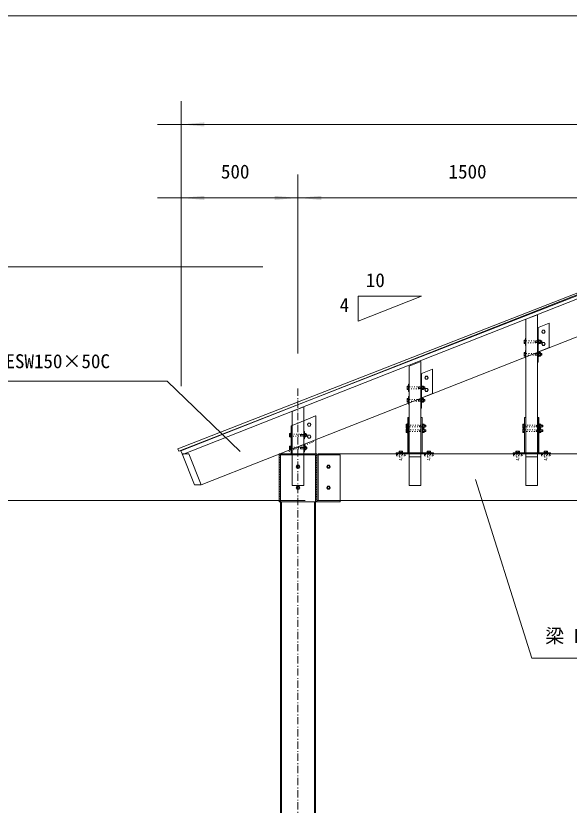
# Model space of a CAD drawing. Units: millimetres, scale not verified. Extents: x -9750 to 9750, y -6875 to 6875.
# Drawn here: x -6408 to -4041, y 3496 to 6875 of the extents above; entities that cross this region are included whole.
import ezdxf
from ezdxf.enums import TextEntityAlignment as Align

# ---------------------------------------------------------------- set-up
doc = ezdxf.new("R2010")
doc.units = ezdxf.units.MM
doc.header["$LTSCALE"] = 50
for name, pattern in [('USER10', [0.393677, 0.246048, -0.04921, 0.04921, -0.04921]), ('USER2', [1.041641, 0.625, -0.208282, 0.069427, -0.138931]), ('USER5', [0.208282, 0.069427, -0.138855])]:
    doc.linetypes.add(name, pattern=pattern)
doc.layers.add('0-1_IMPORTED', color=30, linetype='Continuous', lineweight=18)
doc.styles.add('ＭＳ ゴシック', font='')
doc.styles.get('ＭＳ ゴシック').set_extended_font_data('MS Gothic')

msp = doc.modelspace()

# ---------------------------------------------------------------- linework, layer by layer
at = {"layer": '0-1_IMPORTED', "color": 1}
for p, q in [((-5701.43, 5290), (-5701.43, 6510)), ((-5801.43, 6410), (-5701.43, 6410)), ((-5701.43, 6410), (-1701, 6410)), ((-5701.43, 5290), (-5701.43, 6195.65)), ((-5201, 5430), (-5201, 6195.65)), ((-5201, 5430), (-5201, 6195.65)), ((-5801.43, 6095.65), (-5701.43, 6095.65)), ((-5701.43, 6095.65), (-5201, 6095.65)), ((-5301, 6095.65), (-5201, 6095.65)), ((-5201, 6095.65), (-5101, 6095.65)), ((-5201, 6095.65), (-3701, 6095.65)), ((-5351, 5800), (-7291, 5800)), ((-5351, 5800), (-7001, 5800)), ((-4943, 5675.65), (-4673, 5675.65)), ((-4943, 5675.65), (-4943, 5567.65)), ((-4673, 5675.65), (-4943, 5567.65)), ((-5761, 5310.65), (-6681, 5310.65)), ((-5761, 5310.65), (-5447.8, 5010.65)), ((-4201, 4125.77), (-4441.45, 4890)), ((-5170.5, 4800), (-7001, 4800)), ((-5170.5, 4800), (-7001, 4800)), ((-4201, 4125.77), (-3271, 4125.77))]:
    msp.add_line(p, q, dxfattribs=at)
at = {"layer": '0-1_IMPORTED'}
for p, q in [((-5614.99, 4867.52), (-3743.15, 5604.96)), ((-4228, 5483.6), (-4232.81, 5483.6)), ((-4232.81, 5476.09), (-4228, 5476.09)), ((-4186, 5475.84), (-4186, 5483.84)), ((-4164.78, 5483.6), (-4170.42, 5483.6)), ((-4170.42, 5476.09), (-4164.78, 5476.09)), ((-4158, 5482.76), (-4163.13, 5482.76)), ((-4158, 5476.93), (-4163.13, 5476.93)), ((-4163.13, 5475.84), (-4159.08, 5475.84)), ((-4159.08, 5475.84), (-4159.08, 5483.84)), ((-4159.08, 5475.84), (-4159.08, 5483.84)), ((-4228, 5429.75), (-4232.81, 5429.75)), ((-4232.81, 5422.24), (-4228, 5422.24)), ((-4186, 5421.99), (-4186, 5429.99)), ((-4164.78, 5429.75), (-4170.42, 5429.75)), ((-4170.42, 5422.24), (-4164.78, 5422.24)), ((-4158, 5428.91), (-4163.13, 5428.91)), ((-4158, 5423.07), (-4163.13, 5423.07)), ((-4163.13, 5421.99), (-4159.08, 5421.99)), ((-4159.08, 5421.99), (-4159.08, 5429.99)), ((-4159.08, 5421.99), (-4159.08, 5429.99)), ((-4728, 5286.61), (-4732.81, 5286.61)), ((-4732.81, 5279.11), (-4728, 5279.11)), ((-4686, 5278.86), (-4686, 5286.86)), ((-4664.78, 5286.61), (-4670.42, 5286.61)), ((-4670.42, 5279.11), (-4664.78, 5279.11)), ((-4658, 5285.78), (-4663.13, 5285.78)), ((-4658, 5279.94), (-4663.13, 5279.94)), ((-4663.13, 5278.86), (-4659.08, 5278.86)), ((-4659.08, 5278.86), (-4659.08, 5286.86)), ((-4659.08, 5278.86), (-4659.08, 5286.86)), ((-4728, 5232.76), (-4732.81, 5232.76)), ((-4732.81, 5225.26), (-4728, 5225.26)), ((-4686, 5225.01), (-4686, 5233.01)), ((-4664.78, 5232.76), (-4670.42, 5232.76)), ((-4670.42, 5225.26), (-4664.78, 5225.26)), ((-4658, 5231.93), (-4663.13, 5231.93)), ((-4658, 5226.09), (-4663.13, 5226.09)), ((-4663.13, 5225.01), (-4659.08, 5225.01)), ((-4659.08, 5225.01), (-4659.08, 5233.01)), ((-4659.08, 5225.01), (-4659.08, 5233.01)), ((-4733.5, 5122.98), (-4738.31, 5122.98)), ((-4738.31, 5115.47), (-4733.5, 5115.47)), ((-4733.5, 5102.98), (-4738.31, 5102.98)), ((-4731.5, 5116.15), (-4727, 5116.15)), ((-4675, 5116.15), (-4670.5, 5116.15)), ((-4662.28, 5122.98), (-4667.92, 5122.98)), ((-4667.92, 5115.47), (-4662.28, 5115.47)), ((-4662.28, 5102.98), (-4667.92, 5102.98)), ((-4661.7, 5122.14), (-4653.5, 5122.14)), ((-4653.5, 5116.3), (-4661.7, 5116.3)), ((-4661.7, 5102.14), (-4653.5, 5102.14)), ((-4654.58, 5115.22), (-4654.58, 5123.22)), ((-4654.58, 5115.22), (-4654.58, 5123.22)), ((-4654.58, 5095.22), (-4654.58, 5103.22)), ((-4654.58, 5095.22), (-4654.58, 5103.22)), ((-4233.5, 5122.98), (-4238.31, 5122.98)), ((-4238.31, 5115.47), (-4233.5, 5115.47)), ((-4233.5, 5102.98), (-4238.31, 5102.98)), ((-4231.5, 5116.15), (-4227, 5116.15)), ((-4175, 5116.15), (-4170.5, 5116.15)), ((-4162.28, 5122.98), (-4167.92, 5122.98)), ((-4167.92, 5115.47), (-4162.28, 5115.47)), ((-4162.28, 5102.98), (-4167.92, 5102.98)), ((-4161.7, 5122.14), (-4153.5, 5122.14)), ((-4153.5, 5116.3), (-4161.7, 5116.3)), ((-4161.7, 5102.14), (-4153.5, 5102.14)), ((-4154.58, 5115.22), (-4154.58, 5123.22)), ((-4154.58, 5115.22), (-4154.58, 5123.22)), ((-4154.58, 5095.22), (-4154.58, 5103.22)), ((-4154.58, 5095.22), (-4154.58, 5103.22)), ((-5232.5, 5083.75), (-5237.31, 5083.75)), ((-5237.31, 5076.25), (-5232.5, 5076.25)), ((-5190.5, 5076), (-5190.5, 5084)), ((-5167.63, 5083.75), (-5173.27, 5083.75)), ((-5173.27, 5076.25), (-5167.63, 5076.25)), ((-5162.5, 5082.92), (-5167.63, 5082.92)), ((-5162.5, 5077.08), (-5167.63, 5077.08)), ((-5167.63, 5076), (-5163.58, 5076)), ((-5163.58, 5076), (-5163.58, 5084)), ((-5163.58, 5076), (-5163.58, 5084)), ((-4738.31, 5095.47), (-4733.5, 5095.47)), ((-4667.92, 5095.47), (-4662.28, 5095.47)), ((-4653.5, 5096.31), (-4661.7, 5096.31)), ((-4238.31, 5095.47), (-4233.5, 5095.47)), ((-4167.92, 5095.47), (-4162.28, 5095.47)), ((-4153.5, 5096.31), (-4161.7, 5096.31)), ((-5667.52, 5000.69), (-5696.06, 5000.69)), ((-5643.52, 4867.52), (-5696.06, 5000.69)), ((-5614.99, 4867.52), (-5667.53, 5000.69)), ((-5232.5, 5028.75), (-5237.31, 5028.75)), ((-5237.31, 5021.25), (-5232.5, 5021.25)), ((-5190.5, 5021), (-5190.5, 5029)), ((-5167.63, 5028.75), (-5173.27, 5028.75)), ((-5173.27, 5021.25), (-5167.63, 5021.25)), ((-5162.5, 5027.92), (-5167.63, 5027.92)), ((-5162.5, 5022.08), (-5167.63, 5022.08)), ((-5167.63, 5021), (-5163.58, 5021)), ((-5163.58, 5021), (-5163.58, 5029)), ((-5163.58, 5021), (-5163.58, 5029)), ((-4764.75, 5011.31), (-4764.75, 5006.5)), ((-4757.25, 5006.5), (-4757.25, 5011.31)), ((-4644.75, 5011.31), (-4644.75, 5006.5)), ((-4637.25, 5006.5), (-4637.25, 5011.31)), ((-4264.75, 5011.31), (-4264.75, 5006.5)), ((-4257.25, 5006.5), (-4257.25, 5011.31)), ((-4144.75, 5011.31), (-4144.75, 5006.5)), ((-4137.25, 5006.5), (-4137.25, 5011.31)), ((-5176, 5000), (-5226, 5000)), ((-4726, 5000), (-4676, 5000)), ((-4726, 4987.33), (-4676, 4987.33)), ((-4226, 5000), (-4176, 5000)), ((-4226, 4987.33), (-4176, 4987.33)), ((-5614.99, 4867.52), (-5643.52, 4867.52)), ((-5271, 1700), (-5271, 4795.5)), ((-5131, 4795.5), (-5131, 1700))]:
    msp.add_line(p, q, dxfattribs=at)
at = {"layer": '0-1_IMPORTED', "color": 1, "linetype": 'USER10'}
for p, q in [((-4186, 5482.76), (-4158, 5482.76)), ((-4186, 5476.93), (-4158, 5476.93)), ((-4186, 5428.91), (-4158, 5428.91)), ((-4186, 5423.07), (-4158, 5423.07)), ((-4686, 5285.78), (-4658, 5285.78)), ((-4686, 5279.94), (-4658, 5279.94)), ((-4686, 5231.93), (-4658, 5231.93)), ((-4686, 5226.09), (-4658, 5226.09)), ((-5190.5, 5082.92), (-5162.5, 5082.92)), ((-5190.5, 5077.08), (-5162.5, 5077.08)), ((-5190.5, 5027.92), (-5162.5, 5027.92)), ((-5190.5, 5022.08), (-5162.5, 5022.08))]:
    msp.add_line(p, q, dxfattribs=at)
at = {"layer": '0-1_IMPORTED', "color": 1, "linetype": 'USER2'}
msp.add_line((-5201, 5280), (-5201, -4370.39), dxfattribs=at)
at = {"layer": '0-1_IMPORTED', "linetype": 'USER5'}
for p, q in [((-4681.5, 5115.22), (-4681.5, 5123.22)), ((-4681.5, 5095.22), (-4681.5, 5103.22)), ((-4181.5, 5115.22), (-4181.5, 5123.22)), ((-4181.5, 5095.22), (-4181.5, 5103.22)), ((-5020.5, 4800), (-5120.5, 4800))]:
    msp.add_line(p, q, dxfattribs=at)
at = {"layer": '0-1_IMPORTED', "color": 1, "linetype": 'USER5'}
for p, q in [((-4681.5, 5122.14), (-4653.5, 5122.14)), ((-4681.5, 5116.3), (-4653.5, 5116.3)), ((-4681.5, 5102.14), (-4653.5, 5102.14)), ((-4181.5, 5122.14), (-4153.5, 5122.14)), ((-4181.5, 5116.3), (-4153.5, 5116.3)), ((-4181.5, 5102.14), (-4153.5, 5102.14)), ((-4681.5, 5096.31), (-4653.5, 5096.31)), ((-4181.5, 5096.31), (-4153.5, 5096.31))]:
    msp.add_line(p, q, dxfattribs=at)
at = {"layer": '0-1_IMPORTED'}
for points in [[(-9750, 6875), (9750, 6875), (9750, -6875), (-9750, -6875)], [(-5715, 5021.25), (-3704.93, 5806.65), (-3701, 5796.77), (-5711.07, 5011.37)], [(-5701.95, 5013.37), (-3707.57, 5799.7), (-3701, 5783.05), (-5695.38, 4996.73)], [(-4226, 5576.06), (-4226, 4864.81), (-4176, 4864.81), (-4176, 5595.78)], [(-4126, 5454.77), (-4126, 5558.99), (-4176, 5538.99), (-4176, 5435.07)], [(-4176, 5538.99), (-4173, 5540.19), (-4173, 5393.07), (-4176, 5393.07)], [(-4158.5, 5522.86), (-4154.75, 5529.36), (-4147.25, 5529.36), (-4143.49, 5522.86), (-4147.25, 5516.36), (-4154.75, 5516.36)], [(-4228, 5472.34), (-4232.81, 5472.34), (-4233.39, 5473.34), (-4233.39, 5486.34), (-4232.81, 5487.35), (-4228, 5487.35)], [(-4226, 5463.84), (-4226, 5495.84), (-4228, 5495.84), (-4228, 5463.84)], [(-4173, 5471.34), (-4173, 5488.34), (-4171, 5488.34), (-4171, 5471.34)], [(-4170.42, 5472.34), (-4171, 5473.34), (-4171, 5486.34), (-4170.42, 5487.35), (-4164.78, 5487.35), (-4164.2, 5486.34), (-4164.2, 5473.34), (-4164.78, 5472.34)], [(-4158.5, 5470.9), (-4154.75, 5477.4), (-4147.25, 5477.4), (-4143.49, 5470.9), (-4147.25, 5464.4), (-4154.75, 5464.4)], [(-4226, 5409.99), (-4226, 5441.99), (-4228, 5441.99), (-4228, 5409.99)], [(-4228, 5418.49), (-4232.81, 5418.49), (-4233.39, 5419.49), (-4233.39, 5432.49), (-4232.81, 5433.5), (-4228, 5433.5)], [(-4173, 5417.49), (-4173, 5434.49), (-4171, 5434.49), (-4171, 5417.49)], [(-4170.42, 5418.49), (-4171, 5419.49), (-4171, 5432.49), (-4170.42, 5433.5), (-4164.78, 5433.5), (-4164.2, 5432.49), (-4164.2, 5419.49), (-4164.78, 5418.49)], [(-4726, 5375.45), (-4726, 4864.81), (-4676, 4864.81), (-4676, 5395.17)], [(-4626, 5257.78), (-4626, 5362.01), (-4676, 5342.01), (-4676, 5238.08)], [(-4676, 5342.01), (-4673, 5343.21), (-4673, 5196.08), (-4676, 5196.08)], [(-4658.5, 5325.88), (-4654.75, 5332.38), (-4647.25, 5332.38), (-4643.49, 5325.88), (-4647.25, 5319.38), (-4654.75, 5319.38)], [(-4728, 5275.36), (-4732.81, 5275.36), (-4733.39, 5276.36), (-4733.39, 5289.36), (-4732.81, 5290.37), (-4728, 5290.37)], [(-4726, 5266.86), (-4726, 5298.86), (-4728, 5298.86), (-4728, 5266.86)], [(-4673, 5274.36), (-4673, 5291.36), (-4671, 5291.36), (-4671, 5274.36)], [(-4670.42, 5275.36), (-4671, 5276.36), (-4671, 5289.36), (-4670.42, 5290.37), (-4664.78, 5290.37), (-4664.2, 5289.36), (-4664.2, 5276.36), (-4664.78, 5275.36)], [(-4658.5, 5273.91), (-4654.75, 5280.41), (-4647.25, 5280.41), (-4643.49, 5273.91), (-4647.25, 5267.41), (-4654.75, 5267.41)], [(-4726, 5213.01), (-4726, 5245.01), (-4728, 5245.01), (-4728, 5213.01)], [(-4673, 5220.51), (-4673, 5237.51), (-4671, 5237.51), (-4671, 5220.51)], [(-4728, 5221.5), (-4732.81, 5221.5), (-4733.39, 5222.51), (-4733.39, 5235.51), (-4732.81, 5236.51), (-4728, 5236.51)], [(-4670.42, 5221.5), (-4671, 5222.51), (-4671, 5235.51), (-4670.42, 5236.51), (-4664.78, 5236.51), (-4664.2, 5235.51), (-4664.2, 5222.51), (-4664.78, 5221.5)], [(-5176, 4864.81), (-5176, 5201.51), (-5226, 5181.79), (-5226, 4864.81)], [(-5148.48, 5153.03), (-5125.89, 5162.2), (-5124.97, 5162.57), (-5124.97, 5000), (-5148.48, 5000), (-5226, 5000), (-5226, 5121.56)], [(-4727, 5004.5), (-4727, 5156.15), (-4731.5, 5156.15), (-4731.5, 5004.5)], [(-4670.5, 5004.5), (-4670.5, 5156.15), (-4675, 5156.15), (-4675, 5004.5)], [(-4227, 5004.5), (-4227, 5156.15), (-4231.5, 5156.15), (-4231.5, 5004.5)], [(-4170.5, 5004.5), (-4170.5, 5156.15), (-4175, 5156.15), (-4175, 5004.5)], [(-5226, 5121.56), (-5230.5, 5119.76), (-5230.5, 5000), (-5226, 5000)], [(-5160.76, 5125.27), (-5157.01, 5131.77), (-5149.5, 5131.77), (-5145.75, 5125.27), (-5149.5, 5118.77), (-5157.01, 5118.77)], [(-4733.5, 5111.72), (-4738.31, 5111.72), (-4738.89, 5112.72), (-4738.89, 5125.72), (-4738.31, 5126.73), (-4733.5, 5126.73)], [(-4733.5, 5091.72), (-4738.31, 5091.72), (-4738.89, 5092.72), (-4738.89, 5105.72), (-4738.31, 5106.73), (-4733.5, 5106.73)], [(-4733.5, 5128.22), (-4731.5, 5128.22), (-4731.5, 5110.22), (-4733.5, 5110.22)], [(-4733.5, 5108.22), (-4731.5, 5108.22), (-4731.5, 5090.22), (-4733.5, 5090.22)], [(-4668.5, 5128.22), (-4670.5, 5128.22), (-4670.5, 5110.22), (-4668.5, 5110.22)], [(-4668.5, 5108.22), (-4670.5, 5108.22), (-4670.5, 5090.22), (-4668.5, 5090.22)], [(-4667.92, 5111.72), (-4668.5, 5112.72), (-4668.5, 5125.72), (-4667.92, 5126.73), (-4662.28, 5126.73), (-4661.7, 5125.72), (-4661.7, 5112.72), (-4662.28, 5111.72)], [(-4667.92, 5091.72), (-4668.5, 5092.72), (-4668.5, 5105.72), (-4667.92, 5106.73), (-4662.28, 5106.73), (-4661.7, 5105.72), (-4661.7, 5092.72), (-4662.28, 5091.72)], [(-4233.5, 5111.72), (-4238.31, 5111.72), (-4238.89, 5112.72), (-4238.89, 5125.72), (-4238.31, 5126.73), (-4233.5, 5126.73)], [(-4233.5, 5091.72), (-4238.31, 5091.72), (-4238.89, 5092.72), (-4238.89, 5105.72), (-4238.31, 5106.73), (-4233.5, 5106.73)], [(-4233.5, 5128.22), (-4231.5, 5128.22), (-4231.5, 5110.22), (-4233.5, 5110.22)], [(-4233.5, 5108.22), (-4231.5, 5108.22), (-4231.5, 5090.22), (-4233.5, 5090.22)], [(-4168.5, 5128.22), (-4170.5, 5128.22), (-4170.5, 5110.22), (-4168.5, 5110.22)], [(-4168.5, 5108.22), (-4170.5, 5108.22), (-4170.5, 5090.22), (-4168.5, 5090.22)], [(-4167.92, 5111.72), (-4168.5, 5112.72), (-4168.5, 5125.72), (-4167.92, 5126.73), (-4162.28, 5126.73), (-4161.7, 5125.72), (-4161.7, 5112.72), (-4162.28, 5111.72)], [(-4167.92, 5091.72), (-4168.5, 5092.72), (-4168.5, 5105.72), (-4167.92, 5106.73), (-4162.28, 5106.73), (-4161.7, 5105.72), (-4161.7, 5092.72), (-4162.28, 5091.72)], [(-5232.5, 5072.49), (-5237.31, 5072.49), (-5237.89, 5073.5), (-5237.89, 5086.5), (-5237.31, 5087.5), (-5232.5, 5087.5)], [(-5230.5, 5071.5), (-5230.5, 5088.5), (-5232.5, 5088.5), (-5232.5, 5071.5)], [(-5175.85, 5064), (-5175.85, 5096), (-5173.85, 5096), (-5173.85, 5064)], [(-5173.27, 5072.49), (-5173.85, 5073.5), (-5173.85, 5086.5), (-5173.27, 5087.5), (-5167.63, 5087.5), (-5167.05, 5086.5), (-5167.05, 5073.5), (-5167.63, 5072.49)], [(-5160.76, 5073.48), (-5157.01, 5079.98), (-5149.5, 5079.98), (-5145.75, 5073.48), (-5149.5, 5066.98), (-5157.01, 5066.98)], [(-5175.85, 5009), (-5175.85, 5041), (-5173.85, 5041), (-5173.85, 5009)], [(-5232.5, 5017.49), (-5237.31, 5017.49), (-5237.89, 5018.5), (-5237.89, 5031.5), (-5237.31, 5032.5), (-5232.5, 5032.5)], [(-5230.5, 5016.5), (-5230.5, 5033.5), (-5232.5, 5033.5), (-5232.5, 5016.5)], [(-5173.27, 5017.49), (-5173.85, 5018.5), (-5173.85, 5031.5), (-5173.27, 5032.5), (-5167.63, 5032.5), (-5167.05, 5031.5), (-5167.05, 5018.5), (-5167.63, 5017.49)], [(-4621, 5004.5), (-4781, 5004.5), (-4781, 5000), (-4621, 5000)], [(-4752, 5006.5), (-4770, 5006.5), (-4770, 5004.5), (-4752, 5004.5)], [(-4768.5, 5006.5), (-4768.5, 5011.31), (-4767.5, 5011.89), (-4754.5, 5011.89), (-4753.49, 5011.31), (-4753.49, 5006.5)], [(-4632, 5006.5), (-4650, 5006.5), (-4650, 5004.5), (-4632, 5004.5)], [(-4648.5, 5006.5), (-4648.5, 5011.31), (-4647.5, 5011.89), (-4634.5, 5011.89), (-4633.49, 5011.31), (-4633.49, 5006.5)], [(-4121, 5004.5), (-4281, 5004.5), (-4281, 5000), (-4121, 5000)], [(-4252, 5006.5), (-4270, 5006.5), (-4270, 5004.5), (-4252, 5004.5)], [(-4268.5, 5006.5), (-4268.5, 5011.31), (-4267.5, 5011.89), (-4254.5, 5011.89), (-4253.49, 5011.31), (-4253.49, 5006.5)], [(-4132, 5006.5), (-4150, 5006.5), (-4150, 5004.5), (-4132, 5004.5)], [(-4148.5, 5006.5), (-4148.5, 5011.31), (-4147.5, 5011.89), (-4134.5, 5011.89), (-4133.49, 5011.31), (-4133.49, 5006.5)], [(-5281.5, 5000), (-5120.5, 5000), (-5120.5, 4795.5), (-5281.5, 4795.5)], [(-5276, 4995.5), (-5126, 4995.5), (-5126, 1700), (-5276, 1700)], [(-5120.5, 4995.5), (-5020.5, 4995.5), (-5020.5, 4795.5), (-5120.5, 4795.5)], [(-5114.5, 5000), (-2287.5, 5000), (-2287.5, 4800), (-5114.5, 4800)], [(-5208.5, 4945), (-5204.75, 4951.5), (-5197.25, 4951.5), (-5193.49, 4945), (-5197.25, 4938.5), (-5204.75, 4938.5)], [(-5078, 4945), (-5074.25, 4951.5), (-5066.75, 4951.5), (-5062.99, 4945), (-5066.75, 4938.5), (-5074.25, 4938.5)], [(-5208.5, 4855), (-5204.75, 4861.5), (-5197.25, 4861.5), (-5193.49, 4855), (-5197.25, 4848.5), (-5204.75, 4848.5)], [(-5078, 4855), (-5074.25, 4861.5), (-5066.75, 4861.5), (-5062.99, 4855), (-5066.75, 4848.5), (-5074.25, 4848.5)]]:
    msp.add_lwpolyline(points, close=True, dxfattribs=at)
at = {"layer": '0-1_IMPORTED', "linetype": 'USER5'}
for points in [[(-4228, 5475.84), (-4159.08, 5475.84), (-4158, 5476.93), (-4158, 5482.76), (-4159.08, 5483.84), (-4228, 5483.84)], [(-4228, 5421.99), (-4159.08, 5421.99), (-4158, 5423.07), (-4158, 5428.91), (-4159.08, 5429.99), (-4228, 5429.99)], [(-4728, 5278.86), (-4659.08, 5278.86), (-4658, 5279.94), (-4658, 5285.78), (-4659.08, 5286.86), (-4728, 5286.86)], [(-4728, 5225.01), (-4659.08, 5225.01), (-4658, 5226.09), (-4658, 5231.93), (-4659.08, 5233.01), (-4728, 5233.01)], [(-4733.5, 5115.22), (-4654.58, 5115.22), (-4653.5, 5116.3), (-4653.5, 5122.14), (-4654.58, 5123.22), (-4733.5, 5123.22)], [(-4733.5, 5095.22), (-4654.58, 5095.22), (-4653.5, 5096.31), (-4653.5, 5102.14), (-4654.58, 5103.22), (-4733.5, 5103.22)], [(-4233.5, 5115.22), (-4154.58, 5115.22), (-4153.5, 5116.3), (-4153.5, 5122.14), (-4154.58, 5123.22), (-4233.5, 5123.22)], [(-4233.5, 5095.22), (-4154.58, 5095.22), (-4153.5, 5096.31), (-4153.5, 5102.14), (-4154.58, 5103.22), (-4233.5, 5103.22)], [(-5232.5, 5076), (-5163.58, 5076), (-5162.5, 5077.08), (-5162.5, 5082.92), (-5163.58, 5084), (-5232.5, 5084)], [(-5137.03, 5055.82), (-5241.03, 5014.22), (-5239.36, 5010.04), (-5135.36, 5051.64)], [(-5232.5, 5021), (-5163.58, 5021), (-5162.5, 5022.08), (-5162.5, 5027.92), (-5163.58, 5029), (-5232.5, 5029)], [(-4765, 5004.5), (-4757, 5004.5), (-4757, 4974.5), (-4765, 4974.5)], [(-4645, 5004.5), (-4637, 5004.5), (-4637, 4974.5), (-4645, 4974.5)], [(-4265, 5004.5), (-4257, 5004.5), (-4257, 4974.5), (-4265, 4974.5)], [(-4145, 5004.5), (-4137, 5004.5), (-4137, 4974.5), (-4145, 4974.5)], [(-4742.5, 4997), (-4779.5, 4997), (-4779.5, 4991), (-4742.5, 4991)], [(-4622.5, 4997), (-4659.5, 4997), (-4659.5, 4991), (-4622.5, 4991)], [(-4242.5, 4997), (-4279.5, 4997), (-4279.5, 4991), (-4242.5, 4991)], [(-4122.5, 4997), (-4159.5, 4997), (-4159.5, 4991), (-4122.5, 4991)]]:
    msp.add_lwpolyline(points, close=True, dxfattribs=at)
at = {"layer": '0-1_IMPORTED'}
for points in [[(-4158.54, 5476.39), (-4158, 5476.93), (-4158, 5482.76), (-4159.08, 5483.84), (-4163.13, 5483.84)], [(-4158.54, 5422.53), (-4158, 5423.07), (-4158, 5428.91), (-4159.08, 5429.99), (-4163.13, 5429.99)], [(-4658.54, 5279.4), (-4658, 5279.94), (-4658, 5285.78), (-4659.08, 5286.86), (-4663.13, 5286.86)], [(-4658.54, 5225.55), (-4658, 5226.09), (-4658, 5231.93), (-4659.08, 5233.01), (-4663.13, 5233.01)], [(-4661.7, 5115.22), (-4654.58, 5115.22), (-4653.5, 5116.3), (-4653.5, 5122.14), (-4654.58, 5123.22), (-4661.7, 5123.22)], [(-4661.7, 5095.22), (-4654.58, 5095.22), (-4653.5, 5096.31), (-4653.5, 5102.14), (-4654.58, 5103.22), (-4661.7, 5103.22)], [(-4161.7, 5115.22), (-4154.58, 5115.22), (-4153.5, 5116.3), (-4153.5, 5122.14), (-4154.58, 5123.22), (-4161.7, 5123.22)], [(-4161.7, 5095.22), (-4154.58, 5095.22), (-4153.5, 5096.31), (-4153.5, 5102.14), (-4154.58, 5103.22), (-4161.7, 5103.22)], [(-5163.04, 5076.54), (-5162.5, 5077.08), (-5162.5, 5082.92), (-5163.58, 5084), (-5167.63, 5084)], [(-5163.04, 5021.54), (-5162.5, 5022.08), (-5162.5, 5027.92), (-5163.58, 5029), (-5167.63, 5029)]]:
    msp.add_lwpolyline(points, dxfattribs=at)
at = {"layer": '0-1_IMPORTED', "linetype": 'USER5'}
msp.add_lwpolyline([(-5277, 4795.5), (-5277, 4995.5), (-5125, 4995.5), (-5125, 4795.5)], dxfattribs=at)
at = {"layer": '0-1_IMPORTED'}
for centre, radius in [((-4151, 5522.86), 6.5), ((-4151, 5470.9), 6.5), ((-4651, 5325.88), 6.5), ((-4651, 5273.91), 6.5), ((-5153.25, 5125.27), 6.5), ((-5153.25, 5073.48), 6.5), ((-5201, 4945), 6.5), ((-5201, 4945), 5), ((-5070.5, 4945), 6.5), ((-5070.5, 4945), 5), ((-5201, 4855), 6.5), ((-5201, 4855), 5), ((-5070.5, 4855), 6.5), ((-5070.5, 4855), 5)]:
    msp.add_circle(centre, radius, dxfattribs=at)
at = {"layer": '0-1_IMPORTED', "color": 1}
for points in [[(-5701.43, 6410), (-5601.44, 6418.75), (-5601.44, 6401.25)], [(-5701.43, 6095.65), (-5601.44, 6104.4), (-5601.44, 6086.9)], [(-5201, 6095.65), (-5300.99, 6086.9), (-5300.99, 6104.4)], [(-5201, 6095.65), (-5101.01, 6104.4), (-5101.01, 6086.9)]]:
    msp.add_solid(points, dxfattribs=at)

# ---------------------------------------------------------------- texts
at = {"layer": '0-1_IMPORTED', "color": 7, "style": 'ＭＳ ゴシック'}
for s, p in [('500', (-5530.59, 6160.47)), ('1500', (-4556.83, 6160.47)), ('10', (-4910.7, 5695.78)), ('4', (-5022.82, 5589.34)), ('垂木 ESW150×50C', (-6655.91, 5348.83)), ('梁 ESW200×100CH', (-4143.48, 4172.82))]:
    msp.add_text(s, height=59.71, dxfattribs=at).set_placement(p, align=Align.BOTTOM_LEFT)

doc.saveas('drawing.dxf')
